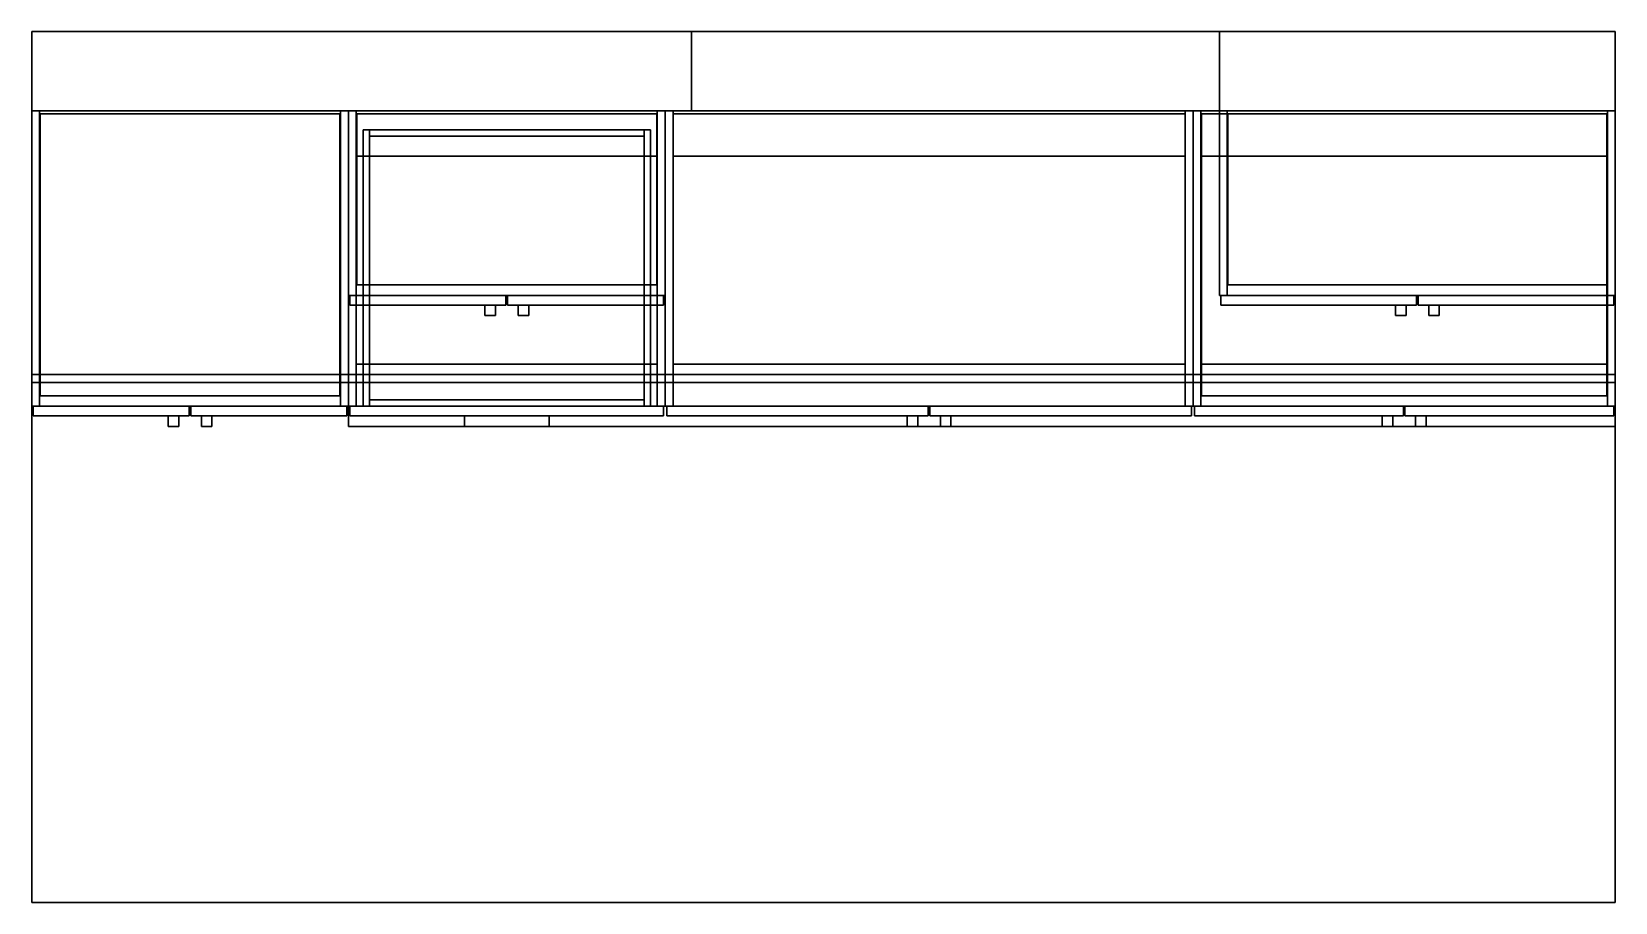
# Model space of a CAD drawing. Header units: millimetres. Extents: x 0 to 3000, y -1500 to 150.
import ezdxf

# ---------------------------------------------------------------- set-up
doc = ezdxf.new("R2010")
doc.units = ezdxf.units.MM
for name, color, linetype in [('AMBIENTE', 2, 'CONTINUOUS'), ('M01_TALL_CABINET', 3, 'CONTINUOUS'), ('M02_DRAWER_CABINET', 4, 'CONTINUOUS'), ('M03_SINK_CABINET', 5, 'CONTINUOUS'), ('M04_BASE_CABINET', 6, 'CONTINUOUS'), ('M05_WALL_CABINET', 7, 'CONTINUOUS'), ('M06_WALL_CABINET', 1, 'CONTINUOUS')]:
    doc.layers.add(name, color=color, linetype=linetype)

msp = doc.modelspace()

# ---------------------------------------------------------------- linework, layer by layer
at = {"layer": 'AMBIENTE'}
for points in [[(1250, 150), (1250, 0), (0, 0), (0, 150)], [(0, 0, 2700), (1250, 0, 2700), (1250, 150, 2700), (0, 150, 2700)], [(0, 150, 2700), (1250, 150, 2700), (1250, 150), (0, 150)], [(0, 0, 2700), (0, 150, 2700), (0, 150), (0, 0)], [(3000, 150, -20), (3000, -1500, -20), (0, -1500, -20), (0, 150, -20)], [(0, -1500), (3000, -1500), (3000, 150), (0, 150)], [(0, 150), (3000, 150), (3000, 150, -20), (0, 150, -20)], [(0, -1500), (0, 150), (0, 150, -20), (0, -1500, -20)], [(1250, 150, 2700), (1250, 0, 2700), (1250, 0), (1250, 150)], [(2250, 150), (2250, 0), (1250, 0), (1250, 150)], [(1250, 0, 1100), (2250, 0, 1100), (2250, 150, 1100), (1250, 150, 1100)], [(1250, 150, 1100), (2250, 150, 1100), (2250, 150), (1250, 150)], [(1250, 0, 1100), (1250, 150, 1100), (1250, 150), (1250, 0)], [(2250, 150, 2100), (2250, 0, 2100), (1250, 0, 2100), (1250, 150, 2100)], [(1250, 0, 2700), (2250, 0, 2700), (2250, 150, 2700), (1250, 150, 2700)], [(1250, 150, 2700), (2250, 150, 2700), (2250, 150, 2100), (1250, 150, 2100)], [(1250, 0, 2700), (1250, 150, 2700), (1250, 150, 2100), (1250, 0, 2100)], [(2250, 150, 1100), (2250, 0, 1100), (2250, 0), (2250, 150)], [(2250, 150, 2700), (2250, 0, 2700), (2250, 0, 2100), (2250, 150, 2100)], [(3000, 150), (3000, 0), (2250, 0), (2250, 150)], [(2250, 0, 2700), (3000, 0, 2700), (3000, 150, 2700), (2250, 150, 2700)], [(2250, 150, 2700), (3000, 150, 2700), (3000, 150), (2250, 150)], [(2250, 0, 2700), (2250, 150, 2700), (2250, 150), (2250, 0)], [(3000, 150, 2700), (3000, 0, 2700), (3000, 0), (3000, 150)], [(3000, 150), (3000, -1500), (3000, -1500, -20), (3000, 150, -20)], [(1250, 0, 2700), (0, 0, 2700), (0, 0), (1250, 0)], [(2250, 0, 1100), (1250, 0, 1100), (1250, 0), (2250, 0)], [(2250, 0, 2700), (1250, 0, 2700), (1250, 0, 2100), (2250, 0, 2100)], [(3000, 0, 2700), (2250, 0, 2700), (2250, 0), (3000, 0)], [(3000, -1500), (0, -1500), (0, -1500, -20), (3000, -1500, -20)]]:
    msp.add_3dface(points, dxfattribs=at)
at = {"layer": 'M01_TALL_CABINET'}
for points in [[(15, 0, 100), (15, -560, 100), (0, -560, 100), (0, 0, 100)], [(0, -560, 2300), (15, -560, 2300), (15, 0, 2300), (0, 0, 2300)], [(0, 0, 2300), (15, 0, 2300), (15, 0, 100), (0, 0, 100)], [(0, -560, 2300), (0, 0, 2300), (0, 0, 100), (0, -560, 100)], [(15, 0, 2300), (15, -560, 2300), (15, -560, 100), (15, 0, 100)], [(585, 0, 115), (585, -6, 115), (15, -6, 115), (15, 0, 115)], [(15, -6, 2285), (585, -6, 2285), (585, 0, 2285), (15, 0, 2285)], [(15, 0, 2285), (585, 0, 2285), (585, 0, 115), (15, 0, 115)], [(15, -6, 2285), (15, 0, 2285), (15, 0, 115), (15, -6, 115)], [(600, 0, 100), (600, -560, 100), (585, -560, 100), (585, 0, 100)], [(585, -560, 2300), (600, -560, 2300), (600, 0, 2300), (585, 0, 2300)], [(585, 0, 2300), (600, 0, 2300), (600, 0, 100), (585, 0, 100)], [(585, -560, 2300), (585, 0, 2300), (585, 0, 100), (585, -560, 100)], [(585, 0, 2285), (585, -6, 2285), (585, -6, 115), (585, 0, 115)], [(600, 0, 2300), (600, -560, 2300), (600, -560, 100), (600, 0, 100)], [(585, -6, 100), (585, -560, 100), (15, -560, 100), (15, -6, 100)], [(15, -560, 115), (585, -560, 115), (585, -6, 115), (15, -6, 115)], [(15, -6, 115), (585, -6, 115), (585, -6, 100), (15, -6, 100)], [(15, -560, 115), (15, -6, 115), (15, -6, 100), (15, -560, 100)], [(585, -6, 2285), (15, -6, 2285), (15, -6, 115), (585, -6, 115)], [(585, -6, 2285), (585, -560, 2285), (15, -560, 2285), (15, -6, 2285)], [(15, -560, 2300), (585, -560, 2300), (585, -6, 2300), (15, -6, 2300)], [(15, -6, 2300), (585, -6, 2300), (585, -6, 2285), (15, -6, 2285)], [(15, -560, 2300), (15, -6, 2300), (15, -6, 2285), (15, -560, 2285)], [(584, -6, 541.5), (584, -540, 541.5), (16, -540, 541.5), (16, -6, 541.5)], [(16, -540, 556.5), (584, -540, 556.5), (584, -6, 556.5), (16, -6, 556.5)], [(16, -6, 556.5), (584, -6, 556.5), (584, -6, 541.5), (16, -6, 541.5)], [(16, -540, 556.5), (16, -6, 556.5), (16, -6, 541.5), (16, -540, 541.5)], [(584, -6, 975.5), (584, -540, 975.5), (16, -540, 975.5), (16, -6, 975.5)], [(16, -540, 990.5), (584, -540, 990.5), (584, -6, 990.5), (16, -6, 990.5)], [(16, -6, 990.5), (584, -6, 990.5), (584, -6, 975.5), (16, -6, 975.5)], [(16, -540, 990.5), (16, -6, 990.5), (16, -6, 975.5), (16, -540, 975.5)], [(584, -6, 1409.5), (584, -540, 1409.5), (16, -540, 1409.5), (16, -6, 1409.5)], [(16, -540, 1424.5), (584, -540, 1424.5), (584, -6, 1424.5), (16, -6, 1424.5)], [(16, -6, 1424.5), (584, -6, 1424.5), (584, -6, 1409.5), (16, -6, 1409.5)], [(16, -540, 1424.5), (16, -6, 1424.5), (16, -6, 1409.5), (16, -540, 1409.5)], [(584, -6, 1843.5), (584, -540, 1843.5), (16, -540, 1843.5), (16, -6, 1843.5)], [(16, -540, 1858.5), (584, -540, 1858.5), (584, -6, 1858.5), (16, -6, 1858.5)], [(16, -6, 1858.5), (584, -6, 1858.5), (584, -6, 1843.5), (16, -6, 1843.5)], [(16, -540, 1858.5), (16, -6, 1858.5), (16, -6, 1843.5), (16, -540, 1843.5)], [(584, -6, 556.5), (584, -540, 556.5), (584, -540, 541.5), (584, -6, 541.5)], [(584, -6, 990.5), (584, -540, 990.5), (584, -540, 975.5), (584, -6, 975.5)], [(584, -6, 1424.5), (584, -540, 1424.5), (584, -540, 1409.5), (584, -6, 1409.5)], [(584, -6, 1858.5), (584, -540, 1858.5), (584, -540, 1843.5), (584, -6, 1843.5)], [(585, -6, 115), (585, -560, 115), (585, -560, 100), (585, -6, 100)], [(585, -6, 2300), (585, -560, 2300), (585, -560, 2285), (585, -6, 2285)], [(600, -500), (600, -515), (0, -515), (0, -500)], [(0, -515, 100), (600, -515, 100), (600, -500, 100), (0, -500, 100)], [(0, -500, 100), (600, -500, 100), (600, -500), (0, -500)], [(0, -515, 100), (0, -500, 100), (0, -500), (0, -515)], [(600, -500, 100), (600, -515, 100), (600, -515), (600, -500)], [(600, -515, 100), (0, -515, 100), (0, -515), (600, -515)], [(584, -540, 556.5), (16, -540, 556.5), (16, -540, 541.5), (584, -540, 541.5)], [(584, -540, 990.5), (16, -540, 990.5), (16, -540, 975.5), (584, -540, 975.5)], [(584, -540, 1424.5), (16, -540, 1424.5), (16, -540, 1409.5), (584, -540, 1409.5)], [(584, -540, 1858.5), (16, -540, 1858.5), (16, -540, 1843.5), (584, -540, 1843.5)], [(15, -560, 2300), (0, -560, 2300), (0, -560, 100), (15, -560, 100)], [(298.5, -560, 103), (298.5, -578, 103), (3, -578, 103), (3, -560, 103)], [(3, -578, 2297), (298.5, -578, 2297), (298.5, -560, 2297), (3, -560, 2297)], [(3, -560, 2297), (298.5, -560, 2297), (298.5, -560, 103), (3, -560, 103)], [(3, -578, 2297), (3, -560, 2297), (3, -560, 103), (3, -578, 103)], [(585, -560, 115), (15, -560, 115), (15, -560, 100), (585, -560, 100)], [(585, -560, 2300), (15, -560, 2300), (15, -560, 2285), (585, -560, 2285)], [(298.5, -560, 2297), (298.5, -578, 2297), (298.5, -578, 103), (298.5, -560, 103)], [(597, -560, 103), (597, -578, 103), (301.5, -578, 103), (301.5, -560, 103)], [(301.5, -578, 2297), (597, -578, 2297), (597, -560, 2297), (301.5, -560, 2297)], [(301.5, -560, 2297), (597, -560, 2297), (597, -560, 103), (301.5, -560, 103)], [(301.5, -578, 2297), (301.5, -560, 2297), (301.5, -560, 103), (301.5, -578, 103)], [(600, -560, 2300), (585, -560, 2300), (585, -560, 100), (600, -560, 100)], [(597, -560, 2297), (597, -578, 2297), (597, -578, 103), (597, -560, 103)], [(298.5, -578, 2297), (3, -578, 2297), (3, -578, 103), (298.5, -578, 103)], [(278.5, -578, 1100), (278.5, -598, 1100), (258.5, -598, 1100), (258.5, -578, 1100)], [(258.5, -598, 1260), (278.5, -598, 1260), (278.5, -578, 1260), (258.5, -578, 1260)], [(258.5, -578, 1260), (278.5, -578, 1260), (278.5, -578, 1100), (258.5, -578, 1100)], [(258.5, -598, 1260), (258.5, -578, 1260), (258.5, -578, 1100), (258.5, -598, 1100)], [(278.5, -598, 1260), (258.5, -598, 1260), (258.5, -598, 1100), (278.5, -598, 1100)], [(278.5, -578, 1260), (278.5, -598, 1260), (278.5, -598, 1100), (278.5, -578, 1100)], [(597, -578, 2297), (301.5, -578, 2297), (301.5, -578, 103), (597, -578, 103)], [(341.5, -578, 1100), (341.5, -598, 1100), (321.5, -598, 1100), (321.5, -578, 1100)], [(321.5, -598, 1260), (341.5, -598, 1260), (341.5, -578, 1260), (321.5, -578, 1260)], [(321.5, -578, 1260), (341.5, -578, 1260), (341.5, -578, 1100), (321.5, -578, 1100)], [(321.5, -598, 1260), (321.5, -578, 1260), (321.5, -578, 1100), (321.5, -598, 1100)], [(341.5, -598, 1260), (321.5, -598, 1260), (321.5, -598, 1100), (341.5, -598, 1100)], [(341.5, -578, 1260), (341.5, -598, 1260), (341.5, -598, 1100), (341.5, -578, 1100)]]:
    msp.add_3dface(points, dxfattribs=at)
at = {"layer": 'M02_DRAWER_CABINET'}
for points in [[(615, 0, 100), (615, -560, 100), (600, -560, 100), (600, 0, 100)], [(600, -560, 820), (615, -560, 820), (615, 0, 820), (600, 0, 820)], [(600, 0, 820), (615, 0, 820), (615, 0, 100), (600, 0, 100)], [(600, -560, 820), (600, 0, 820), (600, 0, 100), (600, -560, 100)], [(3000, 0, 820), (3000, -598, 820), (600, -598, 820), (600, 0, 820)], [(600, -598, 850), (3000, -598, 850), (3000, 0, 850), (600, 0, 850)], [(600, 0, 850), (3000, 0, 850), (3000, 0, 820), (600, 0, 820)], [(600, -598, 850), (600, 0, 850), (600, 0, 820), (600, -598, 820)], [(615, 0, 820), (615, -560, 820), (615, -560, 100), (615, 0, 100)], [(1185, 0, 115), (1185, -6, 115), (615, -6, 115), (615, 0, 115)], [(615, -6, 805), (1185, -6, 805), (1185, 0, 805), (615, 0, 805)], [(615, 0, 805), (1185, 0, 805), (1185, 0, 115), (615, 0, 115)], [(615, -6, 805), (615, 0, 805), (615, 0, 115), (615, -6, 115)], [(1200, 0, 100), (1200, -560, 100), (1185, -560, 100), (1185, 0, 100)], [(1185, -560, 820), (1200, -560, 820), (1200, 0, 820), (1185, 0, 820)], [(1185, 0, 820), (1200, 0, 820), (1200, 0, 100), (1185, 0, 100)], [(1185, -560, 820), (1185, 0, 820), (1185, 0, 100), (1185, -560, 100)], [(1185, 0, 805), (1185, -6, 805), (1185, -6, 115), (1185, 0, 115)], [(1200, 0, 820), (1200, -560, 820), (1200, -560, 100), (1200, 0, 100)], [(3000, 0, 850), (3000, -598, 850), (3000, -598, 820), (3000, 0, 820)], [(1185, -6, 100), (1185, -560, 100), (615, -560, 100), (615, -6, 100)], [(615, -560, 115), (1185, -560, 115), (1185, -6, 115), (615, -6, 115)], [(615, -6, 115), (1185, -6, 115), (1185, -6, 100), (615, -6, 100)], [(615, -560, 115), (615, -6, 115), (615, -6, 100), (615, -560, 100)], [(1185, -6, 805), (615, -6, 805), (615, -6, 115), (1185, -6, 115)], [(1185, -6, 805), (1185, -86, 805), (615, -86, 805), (615, -6, 805)], [(615, -86, 820), (1185, -86, 820), (1185, -6, 820), (615, -6, 820)], [(615, -6, 820), (1185, -6, 820), (1185, -6, 805), (615, -6, 805)], [(615, -86, 820), (615, -6, 820), (615, -6, 805), (615, -86, 805)], [(1185, -6, 115), (1185, -560, 115), (1185, -560, 100), (1185, -6, 100)], [(1185, -6, 820), (1185, -86, 820), (1185, -86, 805), (1185, -6, 805)], [(640, -36, 128), (640, -560, 128), (628, -560, 128), (628, -36, 128)], [(628, -560, 304), (640, -560, 304), (640, -36, 304), (628, -36, 304)], [(628, -36, 304), (640, -36, 304), (640, -36, 128), (628, -36, 128)], [(628, -560, 304), (628, -36, 304), (628, -36, 128), (628, -560, 128)], [(640, -36, 367), (640, -560, 367), (628, -560, 367), (628, -36, 367)], [(628, -560, 543), (640, -560, 543), (640, -36, 543), (628, -36, 543)], [(628, -36, 543), (640, -36, 543), (640, -36, 367), (628, -36, 367)], [(628, -560, 543), (628, -36, 543), (628, -36, 367), (628, -560, 367)], [(640, -36, 606), (640, -560, 606), (628, -560, 606), (628, -36, 606)], [(628, -560, 782), (640, -560, 782), (640, -36, 782), (628, -36, 782)], [(628, -36, 782), (640, -36, 782), (640, -36, 606), (628, -36, 606)], [(628, -560, 782), (628, -36, 782), (628, -36, 606), (628, -560, 606)], [(640, -36, 304), (640, -560, 304), (640, -560, 128), (640, -36, 128)], [(1160, -36, 128), (1160, -48, 128), (640, -48, 128), (640, -36, 128)], [(640, -48, 304), (1160, -48, 304), (1160, -36, 304), (640, -36, 304)], [(640, -36, 304), (1160, -36, 304), (1160, -36, 128), (640, -36, 128)], [(640, -48, 304), (640, -36, 304), (640, -36, 128), (640, -48, 128)], [(640, -36, 543), (640, -560, 543), (640, -560, 367), (640, -36, 367)], [(1160, -36, 367), (1160, -48, 367), (640, -48, 367), (640, -36, 367)], [(640, -48, 543), (1160, -48, 543), (1160, -36, 543), (640, -36, 543)], [(640, -36, 543), (1160, -36, 543), (1160, -36, 367), (640, -36, 367)], [(640, -48, 543), (640, -36, 543), (640, -36, 367), (640, -48, 367)], [(640, -36, 782), (640, -560, 782), (640, -560, 606), (640, -36, 606)], [(1160, -36, 606), (1160, -48, 606), (640, -48, 606), (640, -36, 606)], [(640, -48, 782), (1160, -48, 782), (1160, -36, 782), (640, -36, 782)], [(640, -36, 782), (1160, -36, 782), (1160, -36, 606), (640, -36, 606)], [(640, -48, 782), (640, -36, 782), (640, -36, 606), (640, -48, 606)], [(1160, -48, 304), (640, -48, 304), (640, -48, 128), (1160, -48, 128)], [(1160, -48, 128), (1160, -548, 128), (640, -548, 128), (640, -48, 128)], [(640, -548, 134), (1160, -548, 134), (1160, -48, 134), (640, -48, 134)], [(640, -48, 134), (1160, -48, 134), (1160, -48, 128), (640, -48, 128)], [(640, -548, 134), (640, -48, 134), (640, -48, 128), (640, -548, 128)], [(1160, -48, 543), (640, -48, 543), (640, -48, 367), (1160, -48, 367)], [(1160, -48, 367), (1160, -548, 367), (640, -548, 367), (640, -48, 367)], [(640, -548, 373), (1160, -548, 373), (1160, -48, 373), (640, -48, 373)], [(640, -48, 373), (1160, -48, 373), (1160, -48, 367), (640, -48, 367)], [(640, -548, 373), (640, -48, 373), (640, -48, 367), (640, -548, 367)], [(1160, -48, 782), (640, -48, 782), (640, -48, 606), (1160, -48, 606)], [(1160, -48, 606), (1160, -548, 606), (640, -548, 606), (640, -48, 606)], [(640, -548, 612), (1160, -548, 612), (1160, -48, 612), (640, -48, 612)], [(640, -48, 612), (1160, -48, 612), (1160, -48, 606), (640, -48, 606)], [(640, -548, 612), (640, -48, 612), (640, -48, 606), (640, -548, 606)], [(1172, -36, 128), (1172, -560, 128), (1160, -560, 128), (1160, -36, 128)], [(1160, -560, 304), (1172, -560, 304), (1172, -36, 304), (1160, -36, 304)], [(1160, -36, 304), (1172, -36, 304), (1172, -36, 128), (1160, -36, 128)], [(1160, -560, 304), (1160, -36, 304), (1160, -36, 128), (1160, -560, 128)], [(1160, -36, 304), (1160, -48, 304), (1160, -48, 128), (1160, -36, 128)], [(1172, -36, 367), (1172, -560, 367), (1160, -560, 367), (1160, -36, 367)], [(1160, -560, 543), (1172, -560, 543), (1172, -36, 543), (1160, -36, 543)], [(1160, -36, 543), (1172, -36, 543), (1172, -36, 367), (1160, -36, 367)], [(1160, -560, 543), (1160, -36, 543), (1160, -36, 367), (1160, -560, 367)], [(1160, -36, 543), (1160, -48, 543), (1160, -48, 367), (1160, -36, 367)], [(1172, -36, 606), (1172, -560, 606), (1160, -560, 606), (1160, -36, 606)], [(1160, -560, 782), (1172, -560, 782), (1172, -36, 782), (1160, -36, 782)], [(1160, -36, 782), (1172, -36, 782), (1172, -36, 606), (1160, -36, 606)], [(1160, -560, 782), (1160, -36, 782), (1160, -36, 606), (1160, -560, 606)], [(1160, -36, 782), (1160, -48, 782), (1160, -48, 606), (1160, -36, 606)], [(1160, -48, 134), (1160, -548, 134), (1160, -548, 128), (1160, -48, 128)], [(1160, -48, 373), (1160, -548, 373), (1160, -548, 367), (1160, -48, 367)], [(1160, -48, 612), (1160, -548, 612), (1160, -548, 606), (1160, -48, 606)], [(1172, -36, 304), (1172, -560, 304), (1172, -560, 128), (1172, -36, 128)], [(1172, -36, 543), (1172, -560, 543), (1172, -560, 367), (1172, -36, 367)], [(1172, -36, 782), (1172, -560, 782), (1172, -560, 606), (1172, -36, 606)], [(1185, -86, 820), (615, -86, 820), (615, -86, 805), (1185, -86, 805)], [(1185, -480, 805), (1185, -560, 805), (615, -560, 805), (615, -480, 805)], [(615, -560, 820), (1185, -560, 820), (1185, -480, 820), (615, -480, 820)], [(615, -480, 820), (1185, -480, 820), (1185, -480, 805), (615, -480, 805)], [(615, -560, 820), (615, -480, 820), (615, -480, 805), (615, -560, 805)], [(1185, -480, 820), (1185, -560, 820), (1185, -560, 805), (1185, -480, 805)], [(1200, -500), (1200, -515), (600, -515), (600, -500)], [(600, -515, 100), (1200, -515, 100), (1200, -500, 100), (600, -500, 100)], [(600, -500, 100), (1200, -500, 100), (1200, -500), (600, -500)], [(600, -515, 100), (600, -500, 100), (600, -500), (600, -515)], [(1200, -500, 100), (1200, -515, 100), (1200, -515), (1200, -500)], [(1200, -515, 100), (600, -515, 100), (600, -515), (1200, -515)], [(615, -560, 820), (600, -560, 820), (600, -560, 100), (615, -560, 100)], [(1197, -560, 103), (1197, -578, 103), (603, -578, 103), (603, -560, 103)], [(603, -578, 339), (1197, -578, 339), (1197, -560, 339), (603, -560, 339)], [(603, -560, 339), (1197, -560, 339), (1197, -560, 103), (603, -560, 103)], [(603, -578, 339), (603, -560, 339), (603, -560, 103), (603, -578, 103)], [(1197, -560, 342), (1197, -578, 342), (603, -578, 342), (603, -560, 342)], [(603, -578, 578), (1197, -578, 578), (1197, -560, 578), (603, -560, 578)], [(603, -560, 578), (1197, -560, 578), (1197, -560, 342), (603, -560, 342)], [(603, -578, 578), (603, -560, 578), (603, -560, 342), (603, -578, 342)], [(1197, -560, 581), (1197, -578, 581), (603, -578, 581), (603, -560, 581)], [(603, -578, 817), (1197, -578, 817), (1197, -560, 817), (603, -560, 817)], [(603, -560, 817), (1197, -560, 817), (1197, -560, 581), (603, -560, 581)], [(603, -578, 817), (603, -560, 817), (603, -560, 581), (603, -578, 581)], [(1185, -560, 115), (615, -560, 115), (615, -560, 100), (1185, -560, 100)], [(1185, -560, 820), (615, -560, 820), (615, -560, 805), (1185, -560, 805)], [(640, -560, 304), (628, -560, 304), (628, -560, 128), (640, -560, 128)], [(640, -560, 543), (628, -560, 543), (628, -560, 367), (640, -560, 367)], [(640, -560, 782), (628, -560, 782), (628, -560, 606), (640, -560, 606)], [(1160, -548, 128), (1160, -560, 128), (640, -560, 128), (640, -548, 128)], [(640, -560, 304), (1160, -560, 304), (1160, -548, 304), (640, -548, 304)], [(640, -548, 304), (1160, -548, 304), (1160, -548, 128), (640, -548, 128)], [(640, -560, 304), (640, -548, 304), (640, -548, 128), (640, -560, 128)], [(1160, -548, 134), (640, -548, 134), (640, -548, 128), (1160, -548, 128)], [(1160, -548, 367), (1160, -560, 367), (640, -560, 367), (640, -548, 367)], [(640, -560, 543), (1160, -560, 543), (1160, -548, 543), (640, -548, 543)], [(640, -548, 543), (1160, -548, 543), (1160, -548, 367), (640, -548, 367)], [(640, -560, 543), (640, -548, 543), (640, -548, 367), (640, -560, 367)], [(1160, -548, 373), (640, -548, 373), (640, -548, 367), (1160, -548, 367)], [(1160, -548, 606), (1160, -560, 606), (640, -560, 606), (640, -548, 606)], [(640, -560, 782), (1160, -560, 782), (1160, -548, 782), (640, -548, 782)], [(640, -548, 782), (1160, -548, 782), (1160, -548, 606), (640, -548, 606)], [(640, -560, 782), (640, -548, 782), (640, -548, 606), (640, -560, 606)], [(1160, -548, 612), (640, -548, 612), (640, -548, 606), (1160, -548, 606)], [(1160, -560, 304), (640, -560, 304), (640, -560, 128), (1160, -560, 128)], [(1160, -560, 543), (640, -560, 543), (640, -560, 367), (1160, -560, 367)], [(1160, -560, 782), (640, -560, 782), (640, -560, 606), (1160, -560, 606)], [(1160, -548, 304), (1160, -560, 304), (1160, -560, 128), (1160, -548, 128)], [(1160, -548, 543), (1160, -560, 543), (1160, -560, 367), (1160, -548, 367)], [(1160, -548, 782), (1160, -560, 782), (1160, -560, 606), (1160, -548, 606)], [(1172, -560, 304), (1160, -560, 304), (1160, -560, 128), (1172, -560, 128)], [(1172, -560, 543), (1160, -560, 543), (1160, -560, 367), (1172, -560, 367)], [(1172, -560, 782), (1160, -560, 782), (1160, -560, 606), (1172, -560, 606)], [(1200, -560, 820), (1185, -560, 820), (1185, -560, 100), (1200, -560, 100)], [(1197, -560, 339), (1197, -578, 339), (1197, -578, 103), (1197, -560, 103)], [(1197, -560, 578), (1197, -578, 578), (1197, -578, 342), (1197, -560, 342)], [(1197, -560, 817), (1197, -578, 817), (1197, -578, 581), (1197, -560, 581)], [(3000, -598, 850), (600, -598, 850), (600, -598, 820), (3000, -598, 820)], [(1197, -578, 339), (603, -578, 339), (603, -578, 103), (1197, -578, 103)], [(1197, -578, 578), (603, -578, 578), (603, -578, 342), (1197, -578, 342)], [(1197, -578, 817), (603, -578, 817), (603, -578, 581), (1197, -578, 581)], [(980, -578, 289), (980, -598, 289), (820, -598, 289), (820, -578, 289)], [(820, -598, 309), (980, -598, 309), (980, -578, 309), (820, -578, 309)], [(820, -578, 309), (980, -578, 309), (980, -578, 289), (820, -578, 289)], [(820, -598, 309), (820, -578, 309), (820, -578, 289), (820, -598, 289)], [(980, -578, 528), (980, -598, 528), (820, -598, 528), (820, -578, 528)], [(820, -598, 548), (980, -598, 548), (980, -578, 548), (820, -578, 548)], [(820, -578, 548), (980, -578, 548), (980, -578, 528), (820, -578, 528)], [(820, -598, 548), (820, -578, 548), (820, -578, 528), (820, -598, 528)], [(980, -578, 767), (980, -598, 767), (820, -598, 767), (820, -578, 767)], [(820, -598, 787), (980, -598, 787), (980, -578, 787), (820, -578, 787)], [(820, -578, 787), (980, -578, 787), (980, -578, 767), (820, -578, 767)], [(820, -598, 787), (820, -578, 787), (820, -578, 767), (820, -598, 767)], [(980, -598, 309), (820, -598, 309), (820, -598, 289), (980, -598, 289)], [(980, -598, 548), (820, -598, 548), (820, -598, 528), (980, -598, 528)], [(980, -598, 787), (820, -598, 787), (820, -598, 767), (980, -598, 767)], [(980, -578, 309), (980, -598, 309), (980, -598, 289), (980, -578, 289)], [(980, -578, 548), (980, -598, 548), (980, -598, 528), (980, -578, 528)], [(980, -578, 787), (980, -598, 787), (980, -598, 767), (980, -578, 767)]]:
    msp.add_3dface(points, dxfattribs=at)
at = {"layer": 'M03_SINK_CABINET'}
for points in [[(1215, 0, 100), (1215, -560, 100), (1200, -560, 100), (1200, 0, 100)], [(1200, -560, 820), (1215, -560, 820), (1215, 0, 820), (1200, 0, 820)], [(1200, 0, 820), (1215, 0, 820), (1215, 0, 100), (1200, 0, 100)], [(1200, -560, 820), (1200, 0, 820), (1200, 0, 100), (1200, -560, 100)], [(1215, 0, 820), (1215, -560, 820), (1215, -560, 100), (1215, 0, 100)], [(2185, 0, 115), (2185, -6, 115), (1215, -6, 115), (1215, 0, 115)], [(1215, -6, 805), (2185, -6, 805), (2185, 0, 805), (1215, 0, 805)], [(1215, 0, 805), (2185, 0, 805), (2185, 0, 115), (1215, 0, 115)], [(1215, -6, 805), (1215, 0, 805), (1215, 0, 115), (1215, -6, 115)], [(2200, 0, 100), (2200, -560, 100), (2185, -560, 100), (2185, 0, 100)], [(2185, -560, 820), (2200, -560, 820), (2200, 0, 820), (2185, 0, 820)], [(2185, 0, 820), (2200, 0, 820), (2200, 0, 100), (2185, 0, 100)], [(2185, -560, 820), (2185, 0, 820), (2185, 0, 100), (2185, -560, 100)], [(2185, 0, 805), (2185, -6, 805), (2185, -6, 115), (2185, 0, 115)], [(2200, 0, 820), (2200, -560, 820), (2200, -560, 100), (2200, 0, 100)], [(2185, -6, 100), (2185, -560, 100), (1215, -560, 100), (1215, -6, 100)], [(1215, -560, 115), (2185, -560, 115), (2185, -6, 115), (1215, -6, 115)], [(1215, -6, 115), (2185, -6, 115), (2185, -6, 100), (1215, -6, 100)], [(1215, -560, 115), (1215, -6, 115), (1215, -6, 100), (1215, -560, 100)], [(2185, -6, 805), (1215, -6, 805), (1215, -6, 115), (2185, -6, 115)], [(2185, -6, 805), (2185, -86, 805), (1215, -86, 805), (1215, -6, 805)], [(1215, -86, 820), (2185, -86, 820), (2185, -6, 820), (1215, -6, 820)], [(1215, -6, 820), (2185, -6, 820), (2185, -6, 805), (1215, -6, 805)], [(1215, -86, 820), (1215, -6, 820), (1215, -6, 805), (1215, -86, 805)], [(2185, -6, 115), (2185, -560, 115), (2185, -560, 100), (2185, -6, 100)], [(2185, -6, 820), (2185, -86, 820), (2185, -86, 805), (2185, -6, 805)], [(2185, -86, 820), (1215, -86, 820), (1215, -86, 805), (2185, -86, 805)], [(2185, -480, 805), (2185, -560, 805), (1215, -560, 805), (1215, -480, 805)], [(1215, -560, 820), (2185, -560, 820), (2185, -480, 820), (1215, -480, 820)], [(1215, -480, 820), (2185, -480, 820), (2185, -480, 805), (1215, -480, 805)], [(1215, -560, 820), (1215, -480, 820), (1215, -480, 805), (1215, -560, 805)], [(2185, -480, 820), (2185, -560, 820), (2185, -560, 805), (2185, -480, 805)], [(2200, -500), (2200, -515), (1200, -515), (1200, -500)], [(1200, -515, 100), (2200, -515, 100), (2200, -500, 100), (1200, -500, 100)], [(1200, -500, 100), (2200, -500, 100), (2200, -500), (1200, -500)], [(1200, -515, 100), (1200, -500, 100), (1200, -500), (1200, -515)], [(2200, -500, 100), (2200, -515, 100), (2200, -515), (2200, -500)], [(2200, -515, 100), (1200, -515, 100), (1200, -515), (2200, -515)], [(1215, -560, 820), (1200, -560, 820), (1200, -560, 100), (1215, -560, 100)], [(1698.5, -560, 103), (1698.5, -578, 103), (1203, -578, 103), (1203, -560, 103)], [(1203, -578, 817), (1698.5, -578, 817), (1698.5, -560, 817), (1203, -560, 817)], [(1203, -560, 817), (1698.5, -560, 817), (1698.5, -560, 103), (1203, -560, 103)], [(1203, -578, 817), (1203, -560, 817), (1203, -560, 103), (1203, -578, 103)], [(2185, -560, 115), (1215, -560, 115), (1215, -560, 100), (2185, -560, 100)], [(2185, -560, 820), (1215, -560, 820), (1215, -560, 805), (2185, -560, 805)], [(1698.5, -560, 817), (1698.5, -578, 817), (1698.5, -578, 103), (1698.5, -560, 103)], [(2197, -560, 103), (2197, -578, 103), (1701.5, -578, 103), (1701.5, -560, 103)], [(1701.5, -578, 817), (2197, -578, 817), (2197, -560, 817), (1701.5, -560, 817)], [(1701.5, -560, 817), (2197, -560, 817), (2197, -560, 103), (1701.5, -560, 103)], [(1701.5, -578, 817), (1701.5, -560, 817), (1701.5, -560, 103), (1701.5, -578, 103)], [(2200, -560, 820), (2185, -560, 820), (2185, -560, 100), (2200, -560, 100)], [(2197, -560, 817), (2197, -578, 817), (2197, -578, 103), (2197, -560, 103)], [(1698.5, -578, 817), (1203, -578, 817), (1203, -578, 103), (1698.5, -578, 103)], [(1678.5, -578, 617), (1678.5, -598, 617), (1658.5, -598, 617), (1658.5, -578, 617)], [(1658.5, -598, 777), (1678.5, -598, 777), (1678.5, -578, 777), (1658.5, -578, 777)], [(1658.5, -578, 777), (1678.5, -578, 777), (1678.5, -578, 617), (1658.5, -578, 617)], [(1658.5, -598, 777), (1658.5, -578, 777), (1658.5, -578, 617), (1658.5, -598, 617)], [(1678.5, -598, 777), (1658.5, -598, 777), (1658.5, -598, 617), (1678.5, -598, 617)], [(1678.5, -578, 777), (1678.5, -598, 777), (1678.5, -598, 617), (1678.5, -578, 617)], [(2197, -578, 817), (1701.5, -578, 817), (1701.5, -578, 103), (2197, -578, 103)], [(1741.5, -578, 617), (1741.5, -598, 617), (1721.5, -598, 617), (1721.5, -578, 617)], [(1721.5, -598, 777), (1741.5, -598, 777), (1741.5, -578, 777), (1721.5, -578, 777)], [(1721.5, -578, 777), (1741.5, -578, 777), (1741.5, -578, 617), (1721.5, -578, 617)], [(1721.5, -598, 777), (1721.5, -578, 777), (1721.5, -578, 617), (1721.5, -598, 617)], [(1741.5, -598, 777), (1721.5, -598, 777), (1721.5, -598, 617), (1741.5, -598, 617)], [(1741.5, -578, 777), (1741.5, -598, 777), (1741.5, -598, 617), (1741.5, -578, 617)]]:
    msp.add_3dface(points, dxfattribs=at)
at = {"layer": 'M04_BASE_CABINET'}
for points in [[(2215, 0, 100), (2215, -560, 100), (2200, -560, 100), (2200, 0, 100)], [(2200, -560, 820), (2215, -560, 820), (2215, 0, 820), (2200, 0, 820)], [(2200, 0, 820), (2215, 0, 820), (2215, 0, 100), (2200, 0, 100)], [(2200, -560, 820), (2200, 0, 820), (2200, 0, 100), (2200, -560, 100)], [(2215, 0, 820), (2215, -560, 820), (2215, -560, 100), (2215, 0, 100)], [(2985, 0, 115), (2985, -6, 115), (2215, -6, 115), (2215, 0, 115)], [(2215, -6, 805), (2985, -6, 805), (2985, 0, 805), (2215, 0, 805)], [(2215, 0, 805), (2985, 0, 805), (2985, 0, 115), (2215, 0, 115)], [(2215, -6, 805), (2215, 0, 805), (2215, 0, 115), (2215, -6, 115)], [(3000, 0, 100), (3000, -560, 100), (2985, -560, 100), (2985, 0, 100)], [(2985, -560, 820), (3000, -560, 820), (3000, 0, 820), (2985, 0, 820)], [(2985, 0, 820), (3000, 0, 820), (3000, 0, 100), (2985, 0, 100)], [(2985, -560, 820), (2985, 0, 820), (2985, 0, 100), (2985, -560, 100)], [(2985, 0, 805), (2985, -6, 805), (2985, -6, 115), (2985, 0, 115)], [(3000, 0, 820), (3000, -560, 820), (3000, -560, 100), (3000, 0, 100)], [(2985, -6, 100), (2985, -560, 100), (2215, -560, 100), (2215, -6, 100)], [(2215, -560, 115), (2985, -560, 115), (2985, -6, 115), (2215, -6, 115)], [(2215, -6, 115), (2985, -6, 115), (2985, -6, 100), (2215, -6, 100)], [(2215, -560, 115), (2215, -6, 115), (2215, -6, 100), (2215, -560, 100)], [(2985, -6, 805), (2215, -6, 805), (2215, -6, 115), (2985, -6, 115)], [(2985, -6, 805), (2985, -86, 805), (2215, -86, 805), (2215, -6, 805)], [(2215, -86, 820), (2985, -86, 820), (2985, -6, 820), (2215, -6, 820)], [(2215, -6, 820), (2985, -6, 820), (2985, -6, 805), (2215, -6, 805)], [(2215, -86, 820), (2215, -6, 820), (2215, -6, 805), (2215, -86, 805)], [(2984, -6, 452.5), (2984, -540, 452.5), (2216, -540, 452.5), (2216, -6, 452.5)], [(2216, -540, 467.5), (2984, -540, 467.5), (2984, -6, 467.5), (2216, -6, 467.5)], [(2216, -6, 467.5), (2984, -6, 467.5), (2984, -6, 452.5), (2216, -6, 452.5)], [(2216, -540, 467.5), (2216, -6, 467.5), (2216, -6, 452.5), (2216, -540, 452.5)], [(2984, -6, 467.5), (2984, -540, 467.5), (2984, -540, 452.5), (2984, -6, 452.5)], [(2985, -6, 115), (2985, -560, 115), (2985, -560, 100), (2985, -6, 100)], [(2985, -6, 820), (2985, -86, 820), (2985, -86, 805), (2985, -6, 805)], [(2985, -86, 820), (2215, -86, 820), (2215, -86, 805), (2985, -86, 805)], [(2985, -480, 805), (2985, -560, 805), (2215, -560, 805), (2215, -480, 805)], [(2215, -560, 820), (2985, -560, 820), (2985, -480, 820), (2215, -480, 820)], [(2215, -480, 820), (2985, -480, 820), (2985, -480, 805), (2215, -480, 805)], [(2215, -560, 820), (2215, -480, 820), (2215, -480, 805), (2215, -560, 805)], [(2985, -480, 820), (2985, -560, 820), (2985, -560, 805), (2985, -480, 805)], [(3000, -500), (3000, -515), (2200, -515), (2200, -500)], [(2200, -515, 100), (3000, -515, 100), (3000, -500, 100), (2200, -500, 100)], [(2200, -500, 100), (3000, -500, 100), (3000, -500), (2200, -500)], [(2200, -515, 100), (2200, -500, 100), (2200, -500), (2200, -515)], [(3000, -500, 100), (3000, -515, 100), (3000, -515), (3000, -500)], [(3000, -515, 100), (2200, -515, 100), (2200, -515), (3000, -515)], [(2984, -540, 467.5), (2216, -540, 467.5), (2216, -540, 452.5), (2984, -540, 452.5)], [(2215, -560, 820), (2200, -560, 820), (2200, -560, 100), (2215, -560, 100)], [(2598.5, -560, 103), (2598.5, -578, 103), (2203, -578, 103), (2203, -560, 103)], [(2203, -578, 817), (2598.5, -578, 817), (2598.5, -560, 817), (2203, -560, 817)], [(2203, -560, 817), (2598.5, -560, 817), (2598.5, -560, 103), (2203, -560, 103)], [(2203, -578, 817), (2203, -560, 817), (2203, -560, 103), (2203, -578, 103)], [(2985, -560, 115), (2215, -560, 115), (2215, -560, 100), (2985, -560, 100)], [(2985, -560, 820), (2215, -560, 820), (2215, -560, 805), (2985, -560, 805)], [(2598.5, -560, 817), (2598.5, -578, 817), (2598.5, -578, 103), (2598.5, -560, 103)], [(2997, -560, 103), (2997, -578, 103), (2601.5, -578, 103), (2601.5, -560, 103)], [(2601.5, -578, 817), (2997, -578, 817), (2997, -560, 817), (2601.5, -560, 817)], [(2601.5, -560, 817), (2997, -560, 817), (2997, -560, 103), (2601.5, -560, 103)], [(2601.5, -578, 817), (2601.5, -560, 817), (2601.5, -560, 103), (2601.5, -578, 103)], [(3000, -560, 820), (2985, -560, 820), (2985, -560, 100), (3000, -560, 100)], [(2997, -560, 817), (2997, -578, 817), (2997, -578, 103), (2997, -560, 103)], [(2598.5, -578, 817), (2203, -578, 817), (2203, -578, 103), (2598.5, -578, 103)], [(2578.5, -578, 617), (2578.5, -598, 617), (2558.5, -598, 617), (2558.5, -578, 617)], [(2558.5, -598, 777), (2578.5, -598, 777), (2578.5, -578, 777), (2558.5, -578, 777)], [(2558.5, -578, 777), (2578.5, -578, 777), (2578.5, -578, 617), (2558.5, -578, 617)], [(2558.5, -598, 777), (2558.5, -578, 777), (2558.5, -578, 617), (2558.5, -598, 617)], [(2578.5, -598, 777), (2558.5, -598, 777), (2558.5, -598, 617), (2578.5, -598, 617)], [(2578.5, -578, 777), (2578.5, -598, 777), (2578.5, -598, 617), (2578.5, -578, 617)], [(2997, -578, 817), (2601.5, -578, 817), (2601.5, -578, 103), (2997, -578, 103)], [(2641.5, -578, 617), (2641.5, -598, 617), (2621.5, -598, 617), (2621.5, -578, 617)], [(2621.5, -598, 777), (2641.5, -598, 777), (2641.5, -578, 777), (2621.5, -578, 777)], [(2621.5, -578, 777), (2641.5, -578, 777), (2641.5, -578, 617), (2621.5, -578, 617)], [(2621.5, -598, 777), (2621.5, -578, 777), (2621.5, -578, 617), (2621.5, -598, 617)], [(2641.5, -598, 777), (2621.5, -598, 777), (2621.5, -598, 617), (2641.5, -598, 617)], [(2641.5, -578, 777), (2641.5, -598, 777), (2641.5, -598, 617), (2641.5, -578, 617)]]:
    msp.add_3dface(points, dxfattribs=at)
at = {"layer": 'M05_WALL_CABINET'}
for points in [[(615, 0, 1500), (615, -350, 1500), (600, -350, 1500), (600, 0, 1500)], [(600, -350, 2200), (615, -350, 2200), (615, 0, 2200), (600, 0, 2200)], [(600, 0, 2200), (615, 0, 2200), (615, 0, 1500), (600, 0, 1500)], [(600, -350, 2200), (600, 0, 2200), (600, 0, 1500), (600, -350, 1500)], [(615, 0, 2200), (615, -350, 2200), (615, -350, 1500), (615, 0, 1500)], [(1185, 0, 1515), (1185, -6, 1515), (615, -6, 1515), (615, 0, 1515)], [(615, -6, 2185), (1185, -6, 2185), (1185, 0, 2185), (615, 0, 2185)], [(615, 0, 2185), (1185, 0, 2185), (1185, 0, 1515), (615, 0, 1515)], [(615, -6, 2185), (615, 0, 2185), (615, 0, 1515), (615, -6, 1515)], [(1200, 0, 1500), (1200, -350, 1500), (1185, -350, 1500), (1185, 0, 1500)], [(1185, -350, 2200), (1200, -350, 2200), (1200, 0, 2200), (1185, 0, 2200)], [(1185, 0, 2200), (1200, 0, 2200), (1200, 0, 1500), (1185, 0, 1500)], [(1185, -350, 2200), (1185, 0, 2200), (1185, 0, 1500), (1185, -350, 1500)], [(1185, 0, 2185), (1185, -6, 2185), (1185, -6, 1515), (1185, 0, 1515)], [(1200, 0, 2200), (1200, -350, 2200), (1200, -350, 1500), (1200, 0, 1500)], [(1185, -6, 1500), (1185, -350, 1500), (615, -350, 1500), (615, -6, 1500)], [(615, -350, 1515), (1185, -350, 1515), (1185, -6, 1515), (615, -6, 1515)], [(615, -6, 1515), (1185, -6, 1515), (1185, -6, 1500), (615, -6, 1500)], [(615, -350, 1515), (615, -6, 1515), (615, -6, 1500), (615, -350, 1500)], [(1185, -6, 2185), (615, -6, 2185), (615, -6, 1515), (1185, -6, 1515)], [(1185, -6, 2185), (1185, -350, 2185), (615, -350, 2185), (615, -6, 2185)], [(615, -350, 2200), (1185, -350, 2200), (1185, -6, 2200), (615, -6, 2200)], [(615, -6, 2200), (1185, -6, 2200), (1185, -6, 2185), (615, -6, 2185)], [(615, -350, 2200), (615, -6, 2200), (615, -6, 2185), (615, -350, 2185)], [(1184, -6, 1842.5), (1184, -330, 1842.5), (616, -330, 1842.5), (616, -6, 1842.5)], [(616, -330, 1857.5), (1184, -330, 1857.5), (1184, -6, 1857.5), (616, -6, 1857.5)], [(616, -6, 1857.5), (1184, -6, 1857.5), (1184, -6, 1842.5), (616, -6, 1842.5)], [(616, -330, 1857.5), (616, -6, 1857.5), (616, -6, 1842.5), (616, -330, 1842.5)], [(1184, -6, 1857.5), (1184, -330, 1857.5), (1184, -330, 1842.5), (1184, -6, 1842.5)], [(1185, -6, 1515), (1185, -350, 1515), (1185, -350, 1500), (1185, -6, 1500)], [(1185, -6, 2200), (1185, -350, 2200), (1185, -350, 2185), (1185, -6, 2185)], [(1184, -330, 1857.5), (616, -330, 1857.5), (616, -330, 1842.5), (1184, -330, 1842.5)], [(615, -350, 2200), (600, -350, 2200), (600, -350, 1500), (615, -350, 1500)], [(898.5, -350, 1503), (898.5, -368, 1503), (603, -368, 1503), (603, -350, 1503)], [(603, -368, 2197), (898.5, -368, 2197), (898.5, -350, 2197), (603, -350, 2197)], [(603, -350, 2197), (898.5, -350, 2197), (898.5, -350, 1503), (603, -350, 1503)], [(603, -368, 2197), (603, -350, 2197), (603, -350, 1503), (603, -368, 1503)], [(1185, -350, 1515), (615, -350, 1515), (615, -350, 1500), (1185, -350, 1500)], [(1185, -350, 2200), (615, -350, 2200), (615, -350, 2185), (1185, -350, 2185)], [(898.5, -350, 2197), (898.5, -368, 2197), (898.5, -368, 1503), (898.5, -350, 1503)], [(1197, -350, 1503), (1197, -368, 1503), (901.5, -368, 1503), (901.5, -350, 1503)], [(901.5, -368, 2197), (1197, -368, 2197), (1197, -350, 2197), (901.5, -350, 2197)], [(901.5, -350, 2197), (1197, -350, 2197), (1197, -350, 1503), (901.5, -350, 1503)], [(901.5, -368, 2197), (901.5, -350, 2197), (901.5, -350, 1503), (901.5, -368, 1503)], [(1200, -350, 2200), (1185, -350, 2200), (1185, -350, 1500), (1200, -350, 1500)], [(1197, -350, 2197), (1197, -368, 2197), (1197, -368, 1503), (1197, -350, 1503)], [(898.5, -368, 2197), (603, -368, 2197), (603, -368, 1503), (898.5, -368, 1503)], [(878.5, -368, 1543), (878.5, -388, 1543), (858.5, -388, 1543), (858.5, -368, 1543)], [(858.5, -388, 1703), (878.5, -388, 1703), (878.5, -368, 1703), (858.5, -368, 1703)], [(858.5, -368, 1703), (878.5, -368, 1703), (878.5, -368, 1543), (858.5, -368, 1543)], [(858.5, -388, 1703), (858.5, -368, 1703), (858.5, -368, 1543), (858.5, -388, 1543)], [(878.5, -388, 1703), (858.5, -388, 1703), (858.5, -388, 1543), (878.5, -388, 1543)], [(878.5, -368, 1703), (878.5, -388, 1703), (878.5, -388, 1543), (878.5, -368, 1543)], [(1197, -368, 2197), (901.5, -368, 2197), (901.5, -368, 1503), (1197, -368, 1503)], [(941.5, -368, 1543), (941.5, -388, 1543), (921.5, -388, 1543), (921.5, -368, 1543)], [(921.5, -388, 1703), (941.5, -388, 1703), (941.5, -368, 1703), (921.5, -368, 1703)], [(921.5, -368, 1703), (941.5, -368, 1703), (941.5, -368, 1543), (921.5, -368, 1543)], [(921.5, -388, 1703), (921.5, -368, 1703), (921.5, -368, 1543), (921.5, -388, 1543)], [(941.5, -388, 1703), (921.5, -388, 1703), (921.5, -388, 1543), (941.5, -388, 1543)], [(941.5, -368, 1703), (941.5, -388, 1703), (941.5, -388, 1543), (941.5, -368, 1543)]]:
    msp.add_3dface(points, dxfattribs=at)
at = {"layer": 'M06_WALL_CABINET'}
for points in [[(2265, 0, 1500), (2265, -350, 1500), (2250, -350, 1500), (2250, 0, 1500)], [(2250, -350, 2200), (2265, -350, 2200), (2265, 0, 2200), (2250, 0, 2200)], [(2250, 0, 2200), (2265, 0, 2200), (2265, 0, 1500), (2250, 0, 1500)], [(2250, -350, 2200), (2250, 0, 2200), (2250, 0, 1500), (2250, -350, 1500)], [(2265, 0, 2200), (2265, -350, 2200), (2265, -350, 1500), (2265, 0, 1500)], [(2985, 0, 1515), (2985, -6, 1515), (2265, -6, 1515), (2265, 0, 1515)], [(2265, -6, 2185), (2985, -6, 2185), (2985, 0, 2185), (2265, 0, 2185)], [(2265, 0, 2185), (2985, 0, 2185), (2985, 0, 1515), (2265, 0, 1515)], [(2265, -6, 2185), (2265, 0, 2185), (2265, 0, 1515), (2265, -6, 1515)], [(3000, 0, 1500), (3000, -350, 1500), (2985, -350, 1500), (2985, 0, 1500)], [(2985, -350, 2200), (3000, -350, 2200), (3000, 0, 2200), (2985, 0, 2200)], [(2985, 0, 2200), (3000, 0, 2200), (3000, 0, 1500), (2985, 0, 1500)], [(2985, -350, 2200), (2985, 0, 2200), (2985, 0, 1500), (2985, -350, 1500)], [(2985, 0, 2185), (2985, -6, 2185), (2985, -6, 1515), (2985, 0, 1515)], [(3000, 0, 2200), (3000, -350, 2200), (3000, -350, 1500), (3000, 0, 1500)], [(2985, -6, 1500), (2985, -350, 1500), (2265, -350, 1500), (2265, -6, 1500)], [(2265, -350, 1515), (2985, -350, 1515), (2985, -6, 1515), (2265, -6, 1515)], [(2265, -6, 1515), (2985, -6, 1515), (2985, -6, 1500), (2265, -6, 1500)], [(2265, -350, 1515), (2265, -6, 1515), (2265, -6, 1500), (2265, -350, 1500)], [(2985, -6, 2185), (2265, -6, 2185), (2265, -6, 1515), (2985, -6, 1515)], [(2985, -6, 2185), (2985, -350, 2185), (2265, -350, 2185), (2265, -6, 2185)], [(2265, -350, 2200), (2985, -350, 2200), (2985, -6, 2200), (2265, -6, 2200)], [(2265, -6, 2200), (2985, -6, 2200), (2985, -6, 2185), (2265, -6, 2185)], [(2265, -350, 2200), (2265, -6, 2200), (2265, -6, 2185), (2265, -350, 2185)], [(2984, -6, 1842.5), (2984, -330, 1842.5), (2266, -330, 1842.5), (2266, -6, 1842.5)], [(2266, -330, 1857.5), (2984, -330, 1857.5), (2984, -6, 1857.5), (2266, -6, 1857.5)], [(2266, -6, 1857.5), (2984, -6, 1857.5), (2984, -6, 1842.5), (2266, -6, 1842.5)], [(2266, -330, 1857.5), (2266, -6, 1857.5), (2266, -6, 1842.5), (2266, -330, 1842.5)], [(2984, -6, 1857.5), (2984, -330, 1857.5), (2984, -330, 1842.5), (2984, -6, 1842.5)], [(2985, -6, 1515), (2985, -350, 1515), (2985, -350, 1500), (2985, -6, 1500)], [(2985, -6, 2200), (2985, -350, 2200), (2985, -350, 2185), (2985, -6, 2185)], [(2984, -330, 1857.5), (2266, -330, 1857.5), (2266, -330, 1842.5), (2984, -330, 1842.5)], [(2265, -350, 2200), (2250, -350, 2200), (2250, -350, 1500), (2265, -350, 1500)], [(2623.5, -350, 1503), (2623.5, -368, 1503), (2253, -368, 1503), (2253, -350, 1503)], [(2253, -368, 2197), (2623.5, -368, 2197), (2623.5, -350, 2197), (2253, -350, 2197)], [(2253, -350, 2197), (2623.5, -350, 2197), (2623.5, -350, 1503), (2253, -350, 1503)], [(2253, -368, 2197), (2253, -350, 2197), (2253, -350, 1503), (2253, -368, 1503)], [(2985, -350, 1515), (2265, -350, 1515), (2265, -350, 1500), (2985, -350, 1500)], [(2985, -350, 2200), (2265, -350, 2200), (2265, -350, 2185), (2985, -350, 2185)], [(2623.5, -350, 2197), (2623.5, -368, 2197), (2623.5, -368, 1503), (2623.5, -350, 1503)], [(2997, -350, 1503), (2997, -368, 1503), (2626.5, -368, 1503), (2626.5, -350, 1503)], [(2626.5, -368, 2197), (2997, -368, 2197), (2997, -350, 2197), (2626.5, -350, 2197)], [(2626.5, -350, 2197), (2997, -350, 2197), (2997, -350, 1503), (2626.5, -350, 1503)], [(2626.5, -368, 2197), (2626.5, -350, 2197), (2626.5, -350, 1503), (2626.5, -368, 1503)], [(3000, -350, 2200), (2985, -350, 2200), (2985, -350, 1500), (3000, -350, 1500)], [(2997, -350, 2197), (2997, -368, 2197), (2997, -368, 1503), (2997, -350, 1503)], [(2623.5, -368, 2197), (2253, -368, 2197), (2253, -368, 1503), (2623.5, -368, 1503)], [(2603.5, -368, 1543), (2603.5, -388, 1543), (2583.5, -388, 1543), (2583.5, -368, 1543)], [(2583.5, -388, 1703), (2603.5, -388, 1703), (2603.5, -368, 1703), (2583.5, -368, 1703)], [(2583.5, -368, 1703), (2603.5, -368, 1703), (2603.5, -368, 1543), (2583.5, -368, 1543)], [(2583.5, -388, 1703), (2583.5, -368, 1703), (2583.5, -368, 1543), (2583.5, -388, 1543)], [(2603.5, -388, 1703), (2583.5, -388, 1703), (2583.5, -388, 1543), (2603.5, -388, 1543)], [(2603.5, -368, 1703), (2603.5, -388, 1703), (2603.5, -388, 1543), (2603.5, -368, 1543)], [(2997, -368, 2197), (2626.5, -368, 2197), (2626.5, -368, 1503), (2997, -368, 1503)], [(2666.5, -368, 1543), (2666.5, -388, 1543), (2646.5, -388, 1543), (2646.5, -368, 1543)], [(2646.5, -388, 1703), (2666.5, -388, 1703), (2666.5, -368, 1703), (2646.5, -368, 1703)], [(2646.5, -368, 1703), (2666.5, -368, 1703), (2666.5, -368, 1543), (2646.5, -368, 1543)], [(2646.5, -388, 1703), (2646.5, -368, 1703), (2646.5, -368, 1543), (2646.5, -388, 1543)], [(2666.5, -388, 1703), (2646.5, -388, 1703), (2646.5, -388, 1543), (2666.5, -388, 1543)], [(2666.5, -368, 1703), (2666.5, -388, 1703), (2666.5, -388, 1543), (2666.5, -368, 1543)]]:
    msp.add_3dface(points, dxfattribs=at)

doc.saveas('drawing.dxf')
